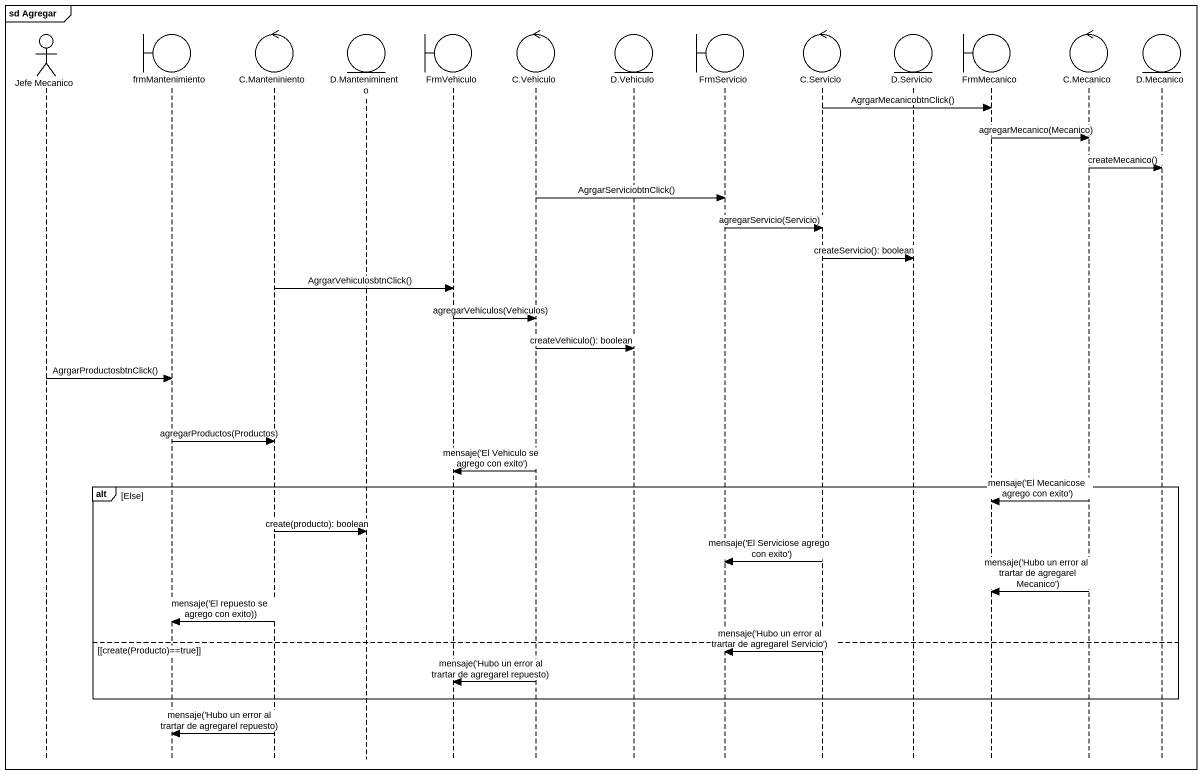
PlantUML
@startuml
mainframe sd Agregar
hide footbox
actor "Jefe Mecanico" as Jefe_Mecanico
boundary frmMantenimiento
control "C.Manteniniento" as C_Manteniniento
entity "D.Manteniminento" as D_Manteniminento
boundary FrmVehiculo
control "C.Vehiculo" as C_Vehiculo
entity "D.Vehiculo" as D_Vehiculo
boundary FrmServicio
control "C.Servicio" as C_Servicio
entity "D.Servicio" as D_Servicio
boundary FrmMecanico
control "C.Mecanico" as C_Mecanico
entity "D.Mecanico" as D_Mecanico

C_Servicio -> FrmMecanico : AgrgarMecanicobtnClick()
FrmMecanico -> C_Mecanico : agregarMecanico(Mecanico)
C_Mecanico -> D_Mecanico : createMecanico()
C_Vehiculo -> FrmServicio : AgrgarServiciobtnClick()
FrmServicio -> C_Servicio : agregarServicio(Servicio)
C_Servicio -> D_Servicio : createServicio(): boolean
C_Manteniniento -> FrmVehiculo : AgrgarVehiculosbtnClick()
FrmVehiculo -> C_Vehiculo : agregarVehiculos(Vehiculos)
C_Vehiculo -> D_Vehiculo : createVehiculo(): boolean
Jefe_Mecanico -> frmMantenimiento : AgrgarProductosbtnClick()
frmMantenimiento -> C_Manteniniento : agregarProductos(Productos)
C_Vehiculo -> FrmVehiculo : mensaje('El Vehiculo se agrego con exito')
alt Else
  C_Mecanico -> FrmMecanico : mensaje('El Mecanicose agrego con exito')
  C_Manteniniento -> D_Manteniminento : create(producto): boolean
  C_Servicio -> FrmServicio : mensaje('El Serviciose agrego con exito')
  C_Mecanico -> FrmMecanico : mensaje('Hubo un error al trartar de agregarel Mecanico')
  C_Manteniniento -> frmMantenimiento : mensaje('El repuesto se agrego con exito))
else [create(Producto)==true]
  C_Servicio -> FrmServicio : mensaje('Hubo un error al trartar de agregarel Servicio')
  C_Vehiculo -> FrmVehiculo : mensaje('Hubo un error al trartar de agregarel repuesto)
end
C_Manteniniento -> frmMantenimiento : mensaje('Hubo un error al trartar de agregarel repuesto)
@enduml
